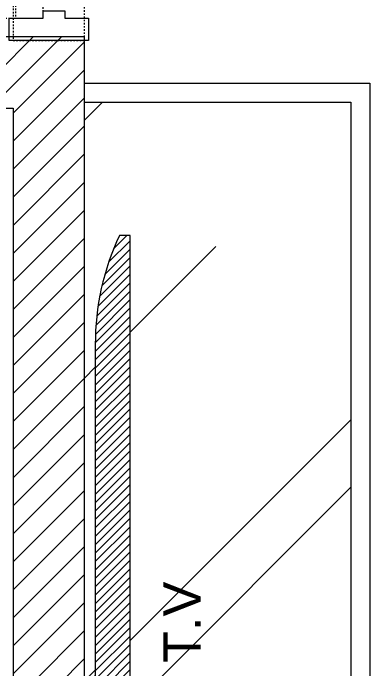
# Model space of a CAD drawing. Header units: inches. Extents: x 0 to 2865, y 0 to 4378.
# Drawn here: x 1348.3 to 1370.8, y 2357.93 to 2399.28 of the extents above; entities that cross this region are included whole.
import ezdxf

# ---------------------------------------------------------------- set-up
doc = ezdxf.new("R2010")
doc.units = ezdxf.units.IN
doc.linetypes.add('HIDDEN', pattern=[0.375, 0.25, -0.125])
doc.layers.add('A-WALL', color=113, linetype='Continuous', lineweight=9)
doc.layers.add('I-DOOR', color=6, linetype='Continuous', lineweight=20)
for name, color, linetype in [('A-WALL-EXTR', 2, 'Continuous'), ('I-FURN', 8, 'Continuous'), ('TTEXT', 7, 'Continuous')]:
    doc.layers.add(name, color=color, linetype=linetype)
doc.styles.add('A-ARCH-B01FL$0$Annotative', font='arial.ttf')

# ---------------------------------------------------------------- blocks, each defined once
blk = doc.blocks.new('EFGTH')
at = {"layer": 'A-WALL-EXTR', "color": 8, "linetype": 'HIDDEN', "lineweight": 5, "ltscale": 0.1, "transparency": 33554636}
for points in [[(-31.186, 2.245), (-31.186, 3.024, -0.414214), (-30.666, 3.543), (-26.923, 3.543), (-26.923, 4.359), (-30.666, 4.359, 0.414214), (-32.002, 3.024), (-32.002, 2.245)], [(-31.186, 0.199), (-31.186, -0.58, 0.414214), (-30.666, -1.099), (-26.923, -1.099), (-26.923, -1.915), (-30.666, -1.915, -0.414214), (-32.002, -0.58), (-32.002, 0.199)]]:
    blk.add_lwpolyline(points, format="xyb", dxfattribs=at)
for points in [[(-1.392, 2.097), (-34.608, 2.097), (-34.608, 0.347), (-1.392, 0.347)], [(-30.349, 2.097), (-32.838, 2.097), (-32.838, 2.245), (-30.349, 2.245)], [(-30.349, 0.347), (-32.838, 0.347), (-32.838, 0.199), (-30.349, 0.199)]]:
    blk.add_lwpolyline(points, close=True, dxfattribs=at)
blk.add_arc((-1.308, 2.063), 33.3, 93.1573, 179.9423, dxfattribs=at)
at = {"layer": 'I-DOOR', "color": 6, "lineweight": 5, "transparency": 33554636}
for points in [[(-1.392, 2.097), (-1.392, 35.313), (-3.142, 35.313), (-3.142, 2.097)], [(-3.142, 31.054), (-3.142, 33.543), (-3.29, 33.543), (-3.29, 31.054)], [(-1.392, 31.054), (-1.392, 33.543), (-1.243, 33.543), (-1.243, 31.054)], [(-34.608, 0.347), (-34.142, 0.347), (-34.142, -1.007), (-34.608, -1.007), (-34.608, -2.5), (-36, -2.5), (-36, 2.5), (-34.608, 2.5)], [(-1.392, 0.347), (-1.858, 0.347), (-1.858, -1.007), (-1.392, -1.007), (-1.392, -2.5), (0, -2.5), (0, 2.5), (-1.392, 2.5)]]:
    blk.add_lwpolyline(points, close=True, dxfattribs=at)
for points in [[(-3.29, 31.891), (-4.069, 31.891, 0.414214), (-4.588, 31.372), (-4.588, 27.628), (-5.404, 27.628), (-5.404, 31.372, -0.414214), (-4.069, 32.707), (-3.29, 32.707)], [(-1.243, 31.891), (-0.465, 31.891, -0.414214), (0.055, 31.372), (0.055, 27.628), (0.87, 27.628), (0.87, 31.372, 0.414214), (-0.465, 32.707), (-1.243, 32.707)]]:
    blk.add_lwpolyline(points, format="xyb", dxfattribs=at)

msp = doc.modelspace()

# ---------------------------------------------------------------- hatches: boundary and pattern name
at = {"layer": 'A-WALL', "lineweight": 5, "transparency": 33554636}
h = msp.add_hatch(dxfattribs=at)
h.set_pattern_fill('ANSI31', color=8, scale=10, angle=180)
h.set_pattern_definition([(225, (-17560.1397, -853.0564), (0.88388348, -0.88388348), [])])
h.paths.add_polyline_path([(1352.799, 2397.776), (1321.299, 2397.776), (1321.299, 2393.276), (1348.299, 2393.276), (1348.299, 2300.276), (1352.799, 2300.276)])
at = {"layer": 'I-FURN', "lineweight": 5, "transparency": 33554636}
h = msp.add_hatch(dxfattribs=at)
h.set_pattern_fill('AR-RROOF', color=8, scale=25, angle=45, style=0)
h.set_pattern_definition([(45, (-1254.548, 1941.862), (21.2132, 56.56854), [375, -50, 125, -25]), (45, (-1239.876, 1974.212), (-41.18897, 5.83363), [75, -8.25, 150, -18.75]), (45, (-1260.736, 1965.727), (80.07984, 103.76792), [200, -35, 100, -25])])
h.paths.add_polyline_path([(1369.599, 2330.373), (1352.799, 2330.373), (1352.799, 2393.662), (1369.599, 2393.662)])
h.paths.add_polyline_path([(1355.685, 2385.253), (1355.004, 2385.253, 0.111729), (1353.48, 2378.386), (1353.48, 2345.65, 0.109583), (1355.004, 2338.783), (1355.685, 2338.783)], flags=16)
h.paths.add_polyline_path([(1361.424, 2363.998), (1361.424, 2357.687), (1356.559, 2357.687), (1356.559, 2363.998)], flags=24)
at = {"layer": 'I-FURN', "lineweight": 5, "ltscale": 100, "transparency": 33554636}
h = msp.add_hatch(dxfattribs=at)
h.set_pattern_fill('ANSI31', color=8, scale=3, angle=720)
h.set_pattern_definition([(45, (6320.48407, -29557.53355), (-0.265165043, 0.265165043), [])])
edge = h.paths.add_edge_path()
edge.add_line((1355.004, 2338.783), (1355.685, 2338.783))
edge.add_line((1355.685, 2338.783), (1355.685, 2385.253))
edge.add_line((1355.685, 2385.253), (1355.004, 2385.253))
edge.add_arc((1369.416, 2378.453), 15.936, 154.7423, 180.243)
edge.add_line((1353.48, 2378.386), (1353.48, 2345.65))
edge.add_arc((1369.72, 2345.65), 16.24, 180, 205.0147)

# ---------------------------------------------------------------- linework, layer by layer
at = {"layer": 'A-WALL', "color": 8, "lineweight": 5, "transparency": 33554636}
msp.add_lwpolyline([(1352.799, 2397.776), (1321.299, 2397.776), (1321.299, 2393.276), (1348.299, 2393.276), (1348.299, 2300.276), (1352.799, 2300.276)], close=True, dxfattribs=at)
at = {"layer": 'A-WALL-EXTR', "color": 8, "linetype": 'HIDDEN', "lineweight": 5, "ltscale": 0.1, "transparency": 33554636}
msp.add_lwpolyline([(1348.299, 2397.561), (1352.799, 2397.561), (1352.799, 2433.561), (1348.299, 2433.561)], close=True, dxfattribs=at)
at = {"layer": 'I-FURN', "color": 8, "lineweight": 5, "transparency": 33554636}
for points in [[(1352.799, 2394.862), (1370.799, 2394.862), (1370.799, 2329.173), (1352.799, 2329.173)], [(1352.799, 2393.662), (1369.599, 2393.662), (1369.599, 2330.373), (1352.799, 2330.373)]]:
    msp.add_lwpolyline(points, close=True, dxfattribs=at)
msp.add_lwpolyline([(1355.004, 2338.783), (1355.685, 2338.783), (1355.685, 2385.253), (1355.004, 2385.253, 0.111729), (1353.48, 2378.386), (1353.48, 2345.65, 0.109583), (1355.004, 2338.783, 0.636889)], format="xyb", dxfattribs=at)

# ---------------------------------------------------------------- block references
at = {"layer": 'I-DOOR', "color": 8, "lineweight": 5, "transparency": 33554636, "rotation": 90.00000000504893}
msp.add_blockref('EFGTH', (1350.549, 2433.561), dxfattribs=at)

# ---------------------------------------------------------------- texts
at = {"layer": 'TTEXT', "color": 8, "lineweight": 5, "ltscale": 0.001, "transparency": 33554636, "insert": (1358.955, 2358.303, 0), "char_height": 2.36095, "attachment_point": 4, "rotation": 90, "style": 'A-ARCH-B01FL$0$Annotative'}
msp.add_mtext('{\\fArial|b0|i0|c0|p34;T.V}', dxfattribs=at)

doc.saveas('drawing.dxf')
